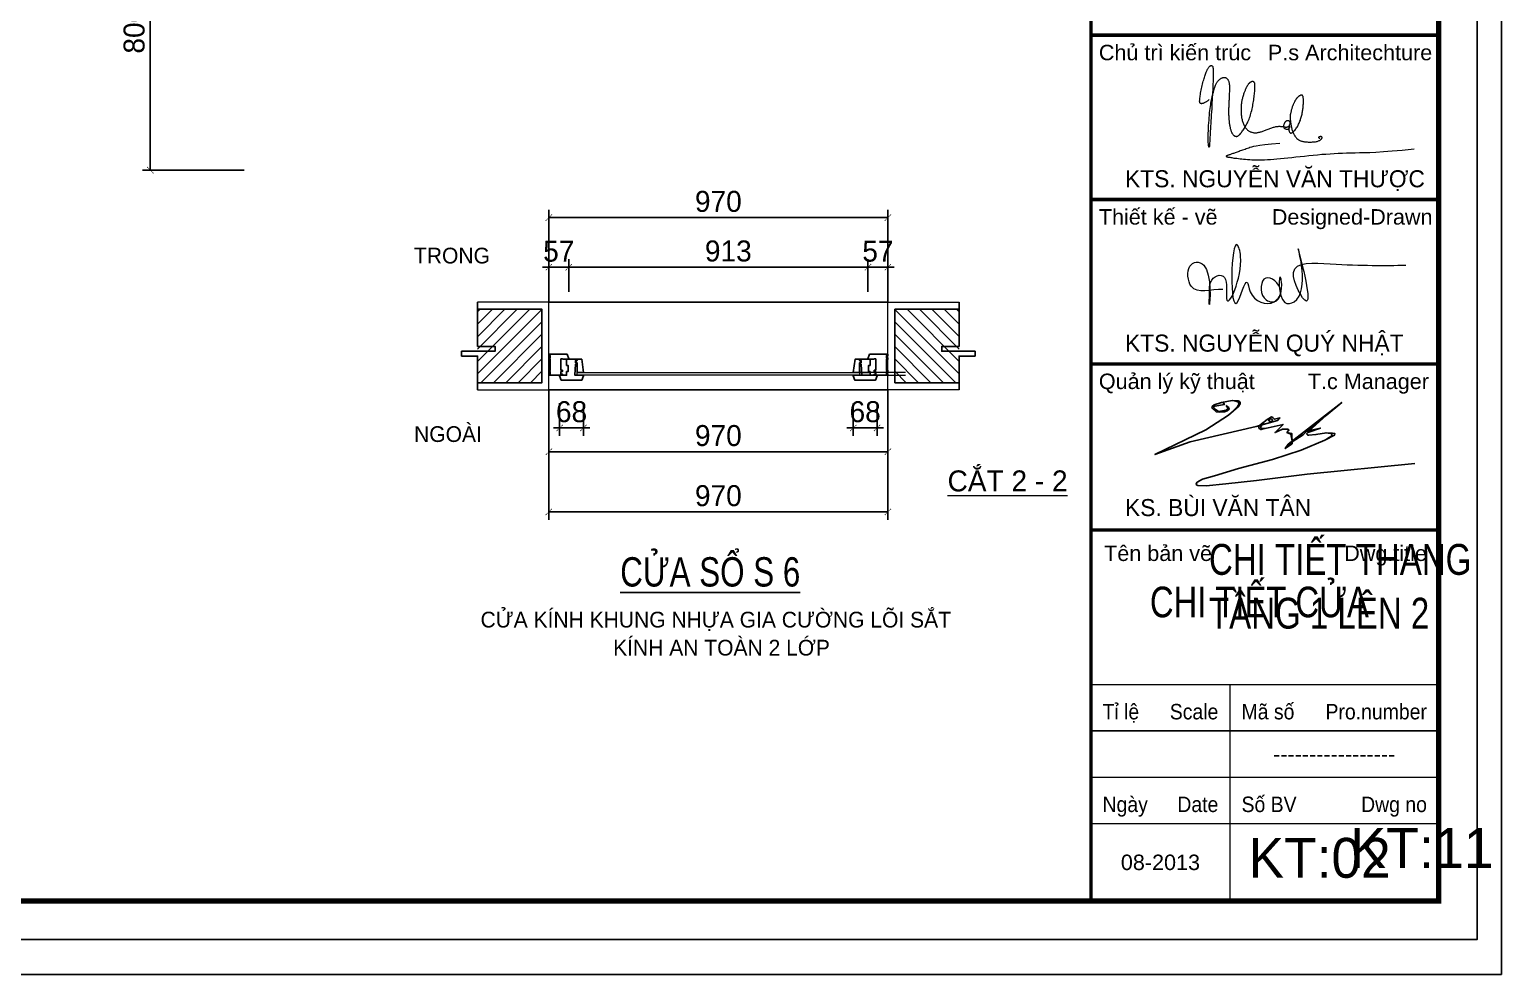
# Model space of a CAD drawing. Header units: millimetres. Extents: x -34806 to 662668, y 63228 to 99452.
# Drawn here: x 616823 to 621035, y 78156 to 80858 of the extents above; entities that cross this region are included whole.
import ezdxf
from ezdxf.enums import TextEntityAlignment as Align

# ---------------------------------------------------------------- set-up
doc = ezdxf.new("R2010")
doc.units = ezdxf.units.MM
doc.header["$LTSCALE"] = 200
doc.header["$MEASUREMENT"] = 0
doc.header["$PDMODE"] = 3
doc.header["$PDSIZE"] = 50
doc.layers.get('0').update_dxf_attribs({"color": 95, "linetype": 'CONTINUOUS'})
doc.layers.get('DEFPOINTS').update_dxf_attribs({"linetype": 'CONTINUOUS'})
for name, color, linetype in [('8', 1, 'CONTINUOUS'), ('COT', 2, 'CONTINUOUS'), ('DIM', 1, 'CONTINUOUS'), ('KHUNGTEN', 7, 'CONTINUOUS'), ('TEXT', 7, 'CONTINUOUS'), ('TEXT2', 6, 'CONTINUOUS'), ('TH', 4, 'CONTINUOUS'), ('TPTA-Concrete', 7, 'CONTINUOUS'), ('TUONG', 2, 'CONTINUOUS')]:
    doc.layers.add(name, color=color, linetype=linetype)
for name, color, linetype, lineweight in [('hacth', 251, 'CONTINUOUS', 13), ('hatch', 251, 'CONTINUOUS', 5), ('Text - khung ten', 253, 'CONTINUOUS', 13)]:
    doc.layers.add(name, color=color, linetype=linetype, lineweight=lineweight)
doc.styles.add('@hai text dim', font='VHAVAN.ttf')
doc.styles.add('Arial iso', font='VNARIAL.ttf')
doc.styles.add('STYLE2', font='VHHELS.ttf')
doc.styles.add('VNCC-COM', font='VHAVAN.ttf', dxfattribs={"width": 0.8})
doc.styles.add('VNCC-SIM', font='VHAVAN.ttf', dxfattribs={"width": 0.85})
doc.dimstyles.new('DIM10', dxfattribs={"dimscale": 15, "dimtxt": 4, "dimasz": 1.2, "dimexe": 1.5, "dimexo": 2, "dimgap": 1, "dimtad": 1, "dimdec": 0, "dimzin": 0, "dimdsep": 46, "dimtxsty": '@hai text dim', "dimblk": 'ARCHTICK', "dimcen": 0.09, "dimclrd": 8, "dimclre": 8, "dimclrt": 7, "dimadec": 0, "dimazin": 0, "dimtfac": 0.25, "dimtdec": 0, "dimtix": 1, "dimtmove": 1, "dimatfit": 0, "dimldrblk": 'NONE', "dimfxl": 1, "dimtolj": 1, "dimtzin": 0, "dimlwd": -1, "dimlwe": -1, "dimarcsym": 0})

# ---------------------------------------------------------------- blocks, each defined once
blk = doc.blocks.new('_ArchTick')
at = {"layer": 'DIM', "color": 150}
blk.add_lwpolyline([(0.5, 0.5, 0.133, 0, 0), (0, 0, 0, 0.133, 0), (-0.5, -0.5, 0.133, 0.133, 0)], format="xyseb", dxfattribs=at)
blk = doc.blocks.new('*D1117')
at = {"color": 8}
for p, q in [((618309, 80079.3), (618309, 80342.6)), ((619279, 80320.1), (618309, 80320.1)), ((619279, 80079.3), (619279, 80342.6))]:
    blk.add_line(p, q, dxfattribs=at)
at = {"layer": 'DEFPOINTS', "color": 0}
for p in [(618309, 80320.1), (618309, 80049.3), (619279, 80049.3)]:
    blk.add_point(p, dxfattribs=at)
at = {"color": 8, "xscale": 18, "yscale": 18, "zscale": 18, "rotation": 180}
blk.add_blockref('_ArchTick', (618309, 80320.1), dxfattribs=at)
at = {"color": 8, "xscale": 18, "yscale": 18, "zscale": 18}
blk.add_blockref('_ArchTick', (619279, 80320.1), dxfattribs=at)
at = {"color": 7, "insert": (618794, 80366.2), "char_height": 60, "attachment_point": 5, "style": '@hai text dim'}
blk.add_mtext('\\A1;970', dxfattribs=at)
blk = doc.blocks.new('_None')
blk = doc.blocks.new('*D1118')
at = {"layer": '8', "color": 8}
for p, q in [((618340, 79789.2), (618340, 79696.2)), ((618408, 79788.5), (618408, 79696.2)), ((618340, 79718.7), (618322, 79718.7)), ((618340, 79718.7), (618408, 79718.7)), ((618408, 79718.7), (618426, 79718.7))]:
    blk.add_line(p, q, dxfattribs=at)
at = {"layer": 'DEFPOINTS', "color": 0}
for p in [(618340, 79819.2), (618408, 79818.5), (618408, 79718.7)]:
    blk.add_point(p, dxfattribs=at)
at = {"layer": '8', "color": 8, "xscale": 18, "yscale": 18, "zscale": 18}
blk.add_blockref('_ArchTick', (618340, 79718.7), dxfattribs=at)
at = {"layer": '8', "color": 8, "xscale": 18, "yscale": 18, "zscale": 18, "rotation": 180}
blk.add_blockref('_ArchTick', (618408, 79718.7), dxfattribs=at)
at = {"layer": '8', "color": 7, "insert": (618374, 79764.8), "char_height": 60, "attachment_point": 5, "style": '@hai text dim'}
blk.add_mtext('\\A1;68', dxfattribs=at)
blk = doc.blocks.new('*D1119')
at = {"color": 8}
for p, q in [((619180, 79788.5), (619180, 79696.2)), ((619248, 79787.8), (619248, 79696.2)), ((619180, 79718.7), (619162, 79718.7)), ((619180, 79718.7), (619248, 79718.7)), ((619248, 79718.7), (619266, 79718.7))]:
    blk.add_line(p, q, dxfattribs=at)
at = {"layer": 'DEFPOINTS', "color": 0}
for p in [(619180, 79818.5), (619248, 79817.8), (619248, 79718.7)]:
    blk.add_point(p, dxfattribs=at)
at = {"color": 8, "xscale": 18, "yscale": 18, "zscale": 18}
blk.add_blockref('_ArchTick', (619180, 79718.7), dxfattribs=at)
at = {"color": 8, "xscale": 18, "yscale": 18, "zscale": 18, "rotation": 180}
blk.add_blockref('_ArchTick', (619248, 79718.7), dxfattribs=at)
at = {"color": 7, "insert": (619214, 79764.8), "char_height": 60, "attachment_point": 5, "style": '@hai text dim'}
blk.add_mtext('\\A1;68', dxfattribs=at)
blk = doc.blocks.new('*D1120')
at = {"color": 8}
for p, q in [((618309, 80108), (618309, 80200.9)), ((618366, 80108), (618366, 80200.9)), ((618309, 80178.4), (618291, 80178.4)), ((618309, 80178.4), (618366, 80178.4)), ((618366, 80178.4), (618384, 80178.4))]:
    blk.add_line(p, q, dxfattribs=at)
at = {"layer": 'DEFPOINTS', "color": 0}
for p in [(618366, 80178.4), (618309, 80078), (618366, 80078)]:
    blk.add_point(p, dxfattribs=at)
at = {"color": 8, "xscale": 18, "yscale": 18, "zscale": 18}
blk.add_blockref('_ArchTick', (618309, 80178.4), dxfattribs=at)
at = {"color": 8, "xscale": 18, "yscale": 18, "zscale": 18, "rotation": 180}
blk.add_blockref('_ArchTick', (618366, 80178.4), dxfattribs=at)
at = {"color": 7, "insert": (618337.5, 80223.9), "char_height": 60, "attachment_point": 5, "style": '@hai text dim'}
blk.add_mtext('\\A1;57', dxfattribs=at)
blk = doc.blocks.new('*D1121')
at = {"color": 8}
for p, q in [((619222, 80108), (619222, 80200.9)), ((619279, 80108), (619279, 80200.9)), ((619222, 80178.4), (619204, 80178.4)), ((619222, 80178.4), (619279, 80178.4)), ((619279, 80178.4), (619297, 80178.4))]:
    blk.add_line(p, q, dxfattribs=at)
at = {"layer": 'DEFPOINTS', "color": 0}
for p in [(619279, 80178.4), (619222, 80078), (619279, 80078)]:
    blk.add_point(p, dxfattribs=at)
at = {"color": 8, "xscale": 18, "yscale": 18, "zscale": 18}
blk.add_blockref('_ArchTick', (619222, 80178.4), dxfattribs=at)
at = {"color": 8, "xscale": 18, "yscale": 18, "zscale": 18, "rotation": 180}
blk.add_blockref('_ArchTick', (619279, 80178.4), dxfattribs=at)
at = {"color": 7, "insert": (619250.5, 80223.9), "char_height": 60, "attachment_point": 5, "style": '@hai text dim'}
blk.add_mtext('\\A1;57', dxfattribs=at)
blk = doc.blocks.new('*D1122')
at = {"layer": '8', "color": 8}
for p, q in [((617437, 81256.4), (617146.3, 81256.4)), ((617168.8, 80456), (617168.8, 81256.4)), ((617437, 80456), (617146.3, 80456))]:
    blk.add_line(p, q, dxfattribs=at)
at = {"layer": 'DEFPOINTS', "color": 0}
for p in [(617168.8, 81256.4), (617467, 81256.4), (617467, 80456)]:
    blk.add_point(p, dxfattribs=at)
at = {"layer": '8', "color": 8, "xscale": 18, "yscale": 18, "zscale": 18}
for p, rotation in [((617168.8, 81256.4), 90), ((617168.8, 80456), 270)]:
    blk.add_blockref('_ArchTick', p, dxfattribs=dict(at, rotation=rotation))
at = {"layer": '8', "color": 7, "insert": (617122.8, 80856.2), "char_height": 60, "attachment_point": 5, "rotation": 90, "style": '@hai text dim'}
blk.add_mtext('\\A1;800', dxfattribs=at)
blk = doc.blocks.new('*D1130')
at = {"color": 8}
for p, q in [((618366, 80108), (618366, 80200.9)), ((619279, 80108), (619279, 80200.9)), ((618366, 80178.4), (619279, 80178.4))]:
    blk.add_line(p, q, dxfattribs=at)
at = {"layer": 'DEFPOINTS', "color": 0}
for p in [(619279, 80178.4), (618366, 80078), (619279, 80078)]:
    blk.add_point(p, dxfattribs=at)
at = {"color": 8, "xscale": 18, "yscale": 18, "zscale": 18, "rotation": 180}
blk.add_blockref('_ArchTick', (618366, 80178.4), dxfattribs=at)
at = {"color": 8, "xscale": 18, "yscale": 18, "zscale": 18}
blk.add_blockref('_ArchTick', (619279, 80178.4), dxfattribs=at)
at = {"color": 7, "insert": (618822.5, 80224.4), "char_height": 60, "attachment_point": 5, "style": '@hai text dim'}
blk.add_mtext('\\A1;913', dxfattribs=at)
blk = doc.blocks.new('*D1131')
at = {"color": 8}
for p, q in [((618309, 79826.7), (618309, 79456.1)), ((619279, 79826.7), (619279, 79456.1)), ((619279, 79478.6), (618309, 79478.6))]:
    blk.add_line(p, q, dxfattribs=at)
at = {"layer": 'DEFPOINTS', "color": 0}
for p in [(618309, 79856.7), (619279, 79856.7), (618309, 79478.6)]:
    blk.add_point(p, dxfattribs=at)
at = {"color": 8, "xscale": 18, "yscale": 18, "zscale": 18, "rotation": 180}
blk.add_blockref('_ArchTick', (618309, 79478.6), dxfattribs=at)
at = {"color": 8, "xscale": 18, "yscale": 18, "zscale": 18}
blk.add_blockref('_ArchTick', (619279, 79478.6), dxfattribs=at)
at = {"color": 7, "insert": (618794, 79524.6), "char_height": 60, "attachment_point": 5, "style": '@hai text dim'}
blk.add_mtext('\\A1;970', dxfattribs=at)
blk = doc.blocks.new('*D1132')
at = {"color": 8}
for p, q in [((618309, 79796.7), (618309, 79628)), ((619279, 79798), (619279, 79628)), ((618309, 79650.5), (619279, 79650.5))]:
    blk.add_line(p, q, dxfattribs=at)
at = {"layer": 'DEFPOINTS', "color": 0}
for p in [(618309, 79826.7), (619279, 79828), (619279, 79650.5)]:
    blk.add_point(p, dxfattribs=at)
at = {"color": 8, "xscale": 18, "yscale": 18, "zscale": 18, "rotation": 180}
blk.add_blockref('_ArchTick', (618309, 79650.5), dxfattribs=at)
at = {"color": 8, "xscale": 18, "yscale": 18, "zscale": 18}
blk.add_blockref('_ArchTick', (619279, 79650.5), dxfattribs=at)
at = {"color": 7, "insert": (618794, 79696.5), "char_height": 60, "attachment_point": 5, "style": '@hai text dim'}
blk.add_mtext('\\A1;970', dxfattribs=at)
blk = doc.blocks.new('eyey')
at = {"layer": 'TEXT'}
blk.add_lwpolyline([(857598, -329566), (858221, -330064), (858651, -330415), (858732, -330999), (857985, -331594), (857001, -332040), (855251, -332170), (853778, -331988), (852444, -330783, -0.4387421), (852435, -329839), (853068, -329329), (855860, -328456), (859862, -327752), (862169, -327861, -0.5275311), (862824, -328922), (862263, -329997), (858501, -333190), (849998, -338818), (830763, -348112), (844015, -343247), (868918, -337466), (876988, -335232), (877866, -334275), (875791, -334754), (875192, -334116), (874674, -333917), (873078, -334913), (870285, -337066, 0.8764844), (871163, -338581), (879063, -336707), (876030, -339776), (878863, -338581), (880914, -338538, -0.6789702), (881138, -339070), (880465, -339743), (882366, -340167), (882523, -344014), (879841, -345842), (880914, -344171), (901170, -328430), (888030, -339316), (893139, -338110), (888339, -339821, 1.0448231), (888704, -340719), (891399, -340550), (895469, -339849), (897603, -339989), (898585, -340158), (898361, -340831), (894793, -342630), (885863, -346421), (875047, -349907), (862289, -353363), (853242, -356064), (848723, -357411), (846645, -358532, 0.7905999), (846954, -359682), (850074, -359907), (857433, -359122), (868980, -357832), (888178, -355522), (928630, -351509)], format="xyb", dxfattribs=at)
at = {"layer": 'TEXT2'}
blk.add_lwpolyline([(874449, -334606), (875013, -334916), (874942, -335493), (873969, -335662), (873645, -335352), (873984, -334803), (874449, -334606)], dxfattribs=at)
at = {"layer": 'TH'}
for points in [[(857598, -329566), (858324, -330711), (857636, -331414), (854668, -331804), (853122, -330758, -0.6401793), (853278, -329806), (856949, -329244), (856369, -328366)], [(872753, -338203), (871152, -338252, -0.6729427), (870752, -337349, 0.084292), (871681, -335989, -4.5625712)], [(895092, -339914), (897074, -340190, -0.6042128), (897360, -340984), (895356, -342346)]]:
    blk.add_lwpolyline(points, format="xyb", dxfattribs=at)
for points in [[(882530, -343232), (886628, -340681), (888030, -339316), (901170, -328430), (895230, -333351), (888856, -339121)], [(880465, -339743), (882016, -340407), (882480, -342954)], [(882369, -343261), (882330, -343965), (880467, -345241), (881028, -344278), (882369, -343261)]]:
    blk.add_lwpolyline(points, dxfattribs=at)
at = {"layer": 'TUONG'}
blk.add_lwpolyline([(860168, -327766), (861604, -328110, -0.3773591), (862396, -329233), (861839, -329994), (859245, -332558)], format="xyb", dxfattribs=at)
blk = doc.blocks.new('khung')
at = {"color": 7}
for points in [[(28810, 8438), (28804, 8432), (28798, 8426), (28792, 8422), (28785, 8417), (28779, 8414), (28773, 8411), (28767, 8408), (28762, 8406), (28757, 8403), (28753, 8402), (28750, 8400), (28746, 8399), (28744, 8398), (28741, 8397), (28738, 8397), (28736, 8396), (28734, 8396), (28732, 8396), (28730, 8397), (28728, 8397), (28726, 8398), (28724, 8399), (28722, 8400), (28721, 8401), (28719, 8403), (28718, 8405), (28717, 8407), (28716, 8410), (28716, 8414), (28715, 8419), (28715, 8425), (28716, 8433), (28716, 8442), (28717, 8452), (28719, 8464), (28720, 8476), (28722, 8490), (28725, 8504), (28727, 8519), (28730, 8534), (28734, 8549), (28737, 8564), (28741, 8579), (28744, 8594), (28748, 8608), (28752, 8623), (28756, 8636), (28760, 8649), (28764, 8661), (28767, 8673), (28771, 8683), (28774, 8693), (28777, 8703), (28781, 8712), (28784, 8720), (28787, 8728), (28791, 8735), (28794, 8742), (28797, 8748), (28801, 8753), (28804, 8758), (28807, 8763), (28811, 8767), (28814, 8770), (28817, 8773), (28820, 8775), (28823, 8777), (28825, 8779), (28828, 8779), (28830, 8780), (28833, 8780), (28835, 8780), (28837, 8779), (28839, 8778), (28840, 8777), (28842, 8776), (28843, 8774), (28844, 8772), (28846, 8770), (28847, 8767), (28848, 8765), (28849, 8761), (28849, 8758), (28850, 8753), (28851, 8748), (28851, 8742), (28851, 8735), (28852, 8727), (28852, 8717), (28852, 8706), (28852, 8694), (28851, 8681), (28851, 8666), (28851, 8651), (28850, 8634), (28850, 8616), (28849, 8597), (28848, 8577), (28847, 8557), (28846, 8534), (28845, 8511), (28844, 8487), (28842, 8461), (28841, 8434), (28839, 8405), (28837, 8376), (28836, 8346), (28834, 8315), (28832, 8285), (28830, 8254), (28828, 8225), (28826, 8197), (28824, 8170), (28823, 8145), (28821, 8121), (28820, 8099), (28819, 8079), (28818, 8061), (28817, 8044), (28816, 8029), (28816, 8016), (28815, 8005), (28815, 7996), (28815, 7988), (28814, 7981), (28814, 7975), (28813, 7970), (28813, 7966), (28812, 7963), (28811, 7961), (28810, 7960), (28809, 7959), (28808, 7961), (28807, 7963), (28806, 7968), (28805, 7974), (28804, 7983), (28803, 7994), (28802, 8006), (28802, 8021), (28802, 8038), (28802, 8056), (28802, 8077), (28802, 8100), (28803, 8124), (28804, 8149), (28805, 8176), (28807, 8203), (28809, 8230), (28811, 8256), (28813, 8282), (28815, 8306), (28818, 8328), (28820, 8348), (28823, 8367), (28826, 8385), (28828, 8402), (28831, 8418), (28835, 8434), (28838, 8450), (28842, 8466), (28845, 8481), (28849, 8497), (28853, 8512), (28857, 8526), (28860, 8539), (28864, 8552), (28868, 8563), (28871, 8573), (28874, 8582), (28878, 8590), (28881, 8597), (28884, 8603), (28887, 8608), (28890, 8613), (28894, 8618), (28897, 8622), (28900, 8627), (28904, 8631), (28908, 8634), (28911, 8638), (28915, 8641), (28919, 8644), (28923, 8647), (28927, 8650), (28931, 8652), (28936, 8654), (28940, 8656), (28944, 8658), (28948, 8659), (28953, 8660), (28957, 8661), (28961, 8661), (28964, 8661), (28968, 8661), (28972, 8660), (28975, 8659), (28979, 8657), (28982, 8655), (28985, 8653), (28989, 8650), (28992, 8647), (28995, 8644), (28998, 8640), (29001, 8635), (29003, 8631), (29005, 8626), (29007, 8620), (29009, 8614), (29011, 8607), (29012, 8600), (29013, 8592), (29014, 8584), (29014, 8576), (29014, 8567), (29015, 8557), (29015, 8547), (29014, 8537), (29014, 8526), (29014, 8516), (29013, 8504), (29013, 8493), (29012, 8482), (29012, 8470), (29011, 8458), (29011, 8447), (29010, 8435), (29009, 8424), (29009, 8413), (29008, 8402), (29008, 8391), (29007, 8381), (29007, 8370), (29007, 8361), (29006, 8351), (29006, 8341), (29006, 8332), (29006, 8323), (29006, 8313), (29006, 8304), (29006, 8294), (29006, 8285), (29007, 8275), (29007, 8265), (29008, 8255), (29008, 8246), (29009, 8236), (29010, 8227), (29011, 8218), (29012, 8209), (29013, 8200), (29014, 8192), (29016, 8183), (29017, 8175), (29019, 8168), (29020, 8160), (29022, 8153), (29023, 8147), (29025, 8140), (29027, 8134), (29029, 8128), (29031, 8122), (29033, 8116), (29035, 8111), (29037, 8106), (29040, 8102), (29042, 8097), (29045, 8093), (29048, 8089), (29051, 8085), (29054, 8082), (29057, 8079), (29060, 8077), (29063, 8075), (29066, 8073), (29069, 8071), (29072, 8070), (29075, 8069), (29078, 8069), (29081, 8068), (29084, 8068), (29088, 8068), (29091, 8069), (29095, 8070), (29099, 8071), (29103, 8074), (29107, 8077), (29112, 8081), (29117, 8086), (29123, 8092), (29128, 8099), (29134, 8106), (29140, 8114), (29147, 8123), (29153, 8132), (29159, 8141), (29165, 8151), (29171, 8161), (29177, 8171), (29183, 8182), (29189, 8193), (29195, 8204), (29200, 8216), (29206, 8229), (29211, 8242), (29216, 8255), (29221, 8269), (29225, 8284), (29230, 8298), (29234, 8313), (29238, 8328), (29242, 8344), (29245, 8359), (29248, 8374), (29251, 8390), (29254, 8405), (29256, 8420), (29258, 8435), (29260, 8450), (29262, 8464), (29264, 8478), (29265, 8492), (29267, 8505), (29268, 8518), (29269, 8530), (29270, 8541), (29270, 8551), (29271, 8560), (29271, 8568), (29271, 8575), (29271, 8582), (29271, 8587), (29270, 8592), (29269, 8596), (29269, 8599), (29268, 8602), (29267, 8605), (29265, 8608), (29264, 8610), (29263, 8612), (29261, 8614), (29259, 8615), (29257, 8616), (29255, 8617), (29253, 8618), (29251, 8618), (29248, 8619), (29246, 8618), (29243, 8618), (29241, 8618), (29238, 8617), (29235, 8616), (29232, 8615), (29229, 8614), (29226, 8612), (29223, 8610), (29220, 8608), (29217, 8606), (29215, 8604), (29212, 8601), (29209, 8598), (29206, 8595), (29204, 8592), (29201, 8588), (29199, 8584), (29196, 8580), (29194, 8576), (29191, 8572), (29189, 8568), (29187, 8563), (29184, 8558), (29182, 8553), (29179, 8548), (29177, 8542), (29174, 8536), (29171, 8530), (29169, 8523), (29166, 8516), (29163, 8508), (29160, 8501), (29157, 8492), (29154, 8484), (29151, 8476), (29149, 8467), (29146, 8458), (29144, 8450), (29142, 8441), (29140, 8432), (29138, 8423), (29137, 8414), (29135, 8406), (29134, 8397), (29133, 8388), (29132, 8379), (29132, 8370), (29131, 8360), (29131, 8351), (29131, 8342), (29131, 8333), (29131, 8323), (29131, 8314), (29132, 8304), (29132, 8295), (29133, 8285), (29134, 8275), (29135, 8266), (29137, 8256), (29139, 8247), (29141, 8237), (29143, 8228), (29145, 8219), (29148, 8210), (29151, 8201), (29154, 8193), (29158, 8185), (29162, 8177), (29165, 8170), (29170, 8164), (29174, 8158), (29178, 8152), (29183, 8146), (29188, 8141), (29192, 8137), (29197, 8132), (29202, 8128), (29207, 8125), (29213, 8121), (29218, 8118), (29224, 8115), (29229, 8113), (29235, 8111), (29241, 8109), (29248, 8107), (29254, 8106), (29261, 8105), (29268, 8105), (29275, 8105), (29282, 8105), (29289, 8105), (29296, 8106), (29304, 8107), (29311, 8109), (29319, 8111), (29326, 8113), (29334, 8115), (29342, 8118), (29350, 8121), (29359, 8124), (29367, 8127), (29376, 8131), (29385, 8134), (29394, 8138), (29403, 8141), (29412, 8145), (29421, 8148), (29431, 8152), (29439, 8155), (29448, 8157), (29457, 8160), (29465, 8162), (29474, 8164), (29481, 8166), (29489, 8167), (29496, 8169), (29503, 8169), (29510, 8170), (29516, 8170), (29522, 8170), (29527, 8169), (29533, 8169), (29538, 8168), (29543, 8167), (29547, 8167), (29552, 8166), (29556, 8165), (29561, 8164), (29565, 8164), (29570, 8163), (29574, 8162), (29578, 8162), (29583, 8162), (29587, 8162), (29591, 8162), (29596, 8163), (29600, 8164), (29604, 8166), (29607, 8168), (29611, 8171), (29614, 8175), (29617, 8180), (29619, 8185), (29621, 8190), (29623, 8195), (29624, 8200), (29624, 8205), (29624, 8209), (29623, 8213), (29621, 8216), (29619, 8219), (29616, 8221), (29613, 8223), (29610, 8224), (29607, 8225), (29604, 8225), (29600, 8225), (29597, 8225), (29594, 8225), (29590, 8224), (29587, 8223), (29584, 8221), (29581, 8219), (29579, 8217), (29576, 8215), (29573, 8212), (29571, 8208), (29569, 8205), (29567, 8201), (29565, 8197), (29563, 8193), (29562, 8188), (29560, 8184), (29559, 8179), (29559, 8174), (29559, 8169), (29559, 8164), (29560, 8159), (29561, 8155), (29563, 8152), (29566, 8149), (29570, 8146), (29574, 8144), (29578, 8143), (29583, 8142), (29587, 8141), (29592, 8141), (29596, 8141), (29600, 8141), (29604, 8142), (29607, 8143), (29610, 8144), (29612, 8146), (29615, 8147), (29616, 8150), (29618, 8152), (29619, 8155), (29621, 8158), (29621, 8161), (29622, 8164), (29622, 8167), (29622, 8170), (29622, 8171), (29621, 8173), (29620, 8173), (29619, 8172), (29618, 8171), (29617, 8169), (29615, 8166), (29614, 8163), (29613, 8160), (29612, 8156), (29611, 8152), (29611, 8147), (29611, 8143), (29611, 8138), (29611, 8133), (29612, 8129), (29613, 8124), (29614, 8120), (29615, 8116), (29617, 8112), (29620, 8109), (29622, 8106), (29625, 8104), (29629, 8102), (29633, 8102), (29637, 8103), (29642, 8105), (29648, 8108), (29653, 8112), (29659, 8117), (29665, 8123), (29671, 8129), (29677, 8137), (29683, 8144), (29689, 8153), (29695, 8162), (29700, 8171), (29705, 8180), (29710, 8190), (29714, 8200), (29719, 8210), (29723, 8221), (29727, 8231), (29730, 8241), (29733, 8252), (29736, 8262), (29739, 8273), (29741, 8283), (29744, 8293), (29746, 8304), (29748, 8314), (29749, 8324), (29751, 8334), (29752, 8344), (29754, 8354), (29755, 8364), (29755, 8374), (29756, 8384), (29757, 8394), (29757, 8404), (29757, 8413), (29757, 8422), (29757, 8431), (29757, 8439), (29757, 8447), (29756, 8453), (29755, 8459), (29755, 8464), (29754, 8468), (29752, 8472), (29751, 8475), (29750, 8477), (29748, 8479), (29747, 8481), (29745, 8482), (29743, 8482), (29741, 8483), (29739, 8483), (29737, 8483), (29735, 8483), (29733, 8482), (29730, 8481), (29728, 8480), (29725, 8479), (29722, 8477), (29719, 8476), (29716, 8474), (29713, 8472), (29710, 8470), (29707, 8467), (29704, 8465), (29701, 8462), (29698, 8460), (29695, 8457), (29693, 8454), (29690, 8451), (29687, 8447), (29685, 8444), (29682, 8440), (29680, 8436), (29678, 8432), (29675, 8428), (29673, 8424), (29671, 8419), (29669, 8414), (29666, 8409), (29664, 8405), (29661, 8399), (29659, 8394), (29656, 8389), (29654, 8383), (29651, 8377), (29649, 8371), (29646, 8365), (29644, 8358), (29642, 8352), (29640, 8345), (29638, 8338), (29636, 8331), (29634, 8324), (29633, 8317), (29631, 8311), (29630, 8305), (29628, 8299), (29627, 8293), (29626, 8287), (29625, 8281), (29625, 8275), (29624, 8268), (29624, 8261), (29624, 8253), (29625, 8244), (29626, 8236), (29627, 8226), (29628, 8217), (29629, 8208), (29630, 8198), (29632, 8189), (29633, 8180), (29635, 8172), (29637, 8163), (29638, 8155), (29641, 8146), (29643, 8138), (29645, 8130), (29648, 8122), (29651, 8114), (29655, 8106), (29658, 8098), (29662, 8091), (29666, 8084), (29670, 8077), (29673, 8071), (29677, 8065), (29680, 8060), (29684, 8056), (29687, 8052), (29690, 8048), (29693, 8045), (29697, 8042), (29700, 8039), (29704, 8037), (29708, 8034), (29712, 8032), (29716, 8029), (29721, 8027), (29727, 8025), (29733, 8023), (29739, 8021), (29746, 8019), (29753, 8017), (29761, 8016), (29769, 8014), (29778, 8013), (29788, 8012), (29797, 8012), (29807, 8011), (29817, 8011), (29828, 8011), (29838, 8011), (29849, 8012), (29859, 8013), (29869, 8014), (29879, 8015), (29888, 8017), (29896, 8018), (29904, 8021), (29911, 8023), (29917, 8026), (29922, 8028), (29927, 8031), (29931, 8034), (29934, 8037), (29937, 8040), (29939, 8042), (29941, 8044), (29942, 8047), (29944, 8049), (29944, 8051), (29945, 8052), (29945, 8054), (29945, 8056), (29945, 8057), (29945, 8058), (29945, 8059), (29944, 8060), (29944, 8061), (29943, 8062), (29942, 8063), (29941, 8064), (29940, 8064), (29939, 8065), (29938, 8065), (29936, 8065), (29935, 8066), (29934, 8066), (29932, 8066), (29931, 8066), (29930, 8066), (29929, 8066), (29927, 8066), (29926, 8066), (29925, 8066), (29924, 8065), (29923, 8065), (29922, 8065), (29921, 8065), (29920, 8065), (29919, 8064), (29917, 8064), (29916, 8064), (29915, 8063), (29915, 8063), (29914, 8062), (29913, 8062), (29913, 8061), (29912, 8061), (29912, 8060), (29912, 8060), (29911, 8059), (29911, 8058), (29911, 8058), (29911, 8057), (29911, 8057), (29911, 8056), (29911, 8056), (29912, 8055), (29912, 8054), (29913, 8054), (29914, 8053), (29916, 8052), (29917, 8052), (29919, 8051), (29920, 8051), (29921, 8051), (29922, 8051), (29922, 8052), (29922, 8053)], [(29521, 7997), (29437, 7989), (29371, 7982), (29320, 7976), (29283, 7970), (29255, 7965), (29235, 7960), (29220, 7956), (29208, 7951), (29196, 7947), (29183, 7942), (29171, 7938), (29159, 7934), (29147, 7930), (29135, 7926), (29123, 7922), (29112, 7918), (29102, 7914), (29092, 7910), (29082, 7907), (29073, 7904), (29064, 7901), (29056, 7898), (29047, 7895), (29040, 7892), (29032, 7889), (29025, 7887), (29018, 7884), (29011, 7882), (29006, 7880), (29000, 7878), (28996, 7876), (28992, 7875), (28989, 7874), (28986, 7873), (28984, 7872), (28983, 7871), (28982, 7871), (28981, 7870), (28981, 7870), (28981, 7869), (28980, 7869), (28980, 7868), (28981, 7868), (28981, 7867), (28982, 7867), (28983, 7866), (28985, 7865), (28987, 7864), (28990, 7863), (28994, 7862), (28999, 7861), (29004, 7860), (29011, 7859), (29019, 7858), (29027, 7856), (29037, 7855), (29048, 7853), (29060, 7851), (29074, 7850), (29088, 7848), (29104, 7846), (29121, 7844), (29138, 7842), (29157, 7840), (29176, 7839), (29196, 7837), (29218, 7835), (29240, 7834), (29263, 7833), (29287, 7833), (29313, 7833), (29339, 7833), (29367, 7834), (29396, 7835), (29427, 7837), (29459, 7840), (29492, 7843), (29527, 7846), (29563, 7849), (29601, 7853), (29641, 7857), (29683, 7862), (29725, 7866), (29768, 7871), (29812, 7875), (29855, 7880), (29899, 7884), (29942, 7888), (29984, 7891), (30026, 7894), (30067, 7896), (30108, 7899), (30150, 7900), (30191, 7902), (30234, 7903), (30277, 7904), (30322, 7905), (30370, 7906), (30424, 7908), (30487, 7911), (30561, 7915), (30648, 7922), (30750, 7930), (30871, 7942)]]:
    blk.add_lwpolyline(points, dxfattribs=at)
for points, knots in [([(28809, 6390), (28820, 6471), (28786, 6646), (29012, 6725), (28940, 6191), (29183, 6732), (29031, 7196), (29006, 5991), (29191, 6702), (29218, 6422), (29444, 6340), (29580, 6542), (29338, 6741), (29309, 6441), (29518, 6370), (29551, 6543), (29513, 6743), (29493, 6361), (29852, 6431), (29572, 7417), (29930, 6107), (29517, 6828), (30245, 6766), (30570, 6771), (30788, 6775)], [1829.216934, 1829.216934, 1829.216934, 1829.216934, 2052.740044, 2346.829392, 2630.15887, 3355.55399, 3541.515551, 4433.477739, 4781.213079, 4936.233601, 5341.441378, 5545.383412, 5845.050905, 6152.474723, 6321.670423, 6652.085883, 6721.1327, 7114.479827, 7261.897835, 8082.827124, 8900.610949, 9384.419747, 9967.76735, 11144.313147, 11144.313147, 11144.313147, 11144.313147]), ([(28949, 6531), (28829, 6534), (28610, 6446), (28576, 6806), (28852, 6833), (28816, 6351), (28812, 6382), (28809, 6390)], [0, 0, 0, 0, 520.395728, 824.712378, 1118.802922, 1716.942341, 1766.325621, 1766.325621, 1766.325621, 1766.325621])]:
    blk.add_open_spline(points, degree=3, knots=knots, dxfattribs=at)
at = {"layer": 'DEFPOINTS', "color": 8}
blk.add_lwpolyline([(0, 0), (31503, 0), (31503, 22275), (0, 22275)], close=True, dxfattribs=at)
at = {"layer": 'KHUNGTEN', "color": 4}
for points, const_width in [([(848, 388), (31117, 388), (31117, 21887), (848, 21887)], 54.3), ([(27623, 21887), (31115, 21887), (31115, 388), (27623, 388)], 34.9)]:
    blk.add_lwpolyline(points, close=True, dxfattribs=dict(at, const_width=const_width))
at = {"layer": 'KHUNGTEN', "color": 4, "const_width": 34.9}
for points in [[(27623, 9085), (31115, 9085)], [(27623, 7434), (31115, 7434)], [(27623, 5782), (31115, 5782)], [(27623, 4114), (31115, 4114)]]:
    blk.add_lwpolyline(points, dxfattribs=at)
at = {"layer": 'KHUNGTEN', "color": 8, "const_width": 15.5}
for points in [[(27623, 2561), (31115, 2561)], [(29020, 2561), (29020, 388)], [(27623, 2096), (31115, 2096)], [(27623, 1630), (31115, 1630)], [(27623, 1164), (31115, 1164)]]:
    blk.add_lwpolyline(points, dxfattribs=at)
at = {"layer": 'TEXT2', "xscale": 0.02667135677802435, "yscale": 0.02667135642843732, "zscale": 0.02667135655464699}
blk.add_blockref('eyey', (6108, 14156), dxfattribs=at)
at = {"layer": 'KHUNGTEN', "color": 8, "style": 'Arial iso'}
for s, height, width, p in [('Chñ tr× kiÕn tróc', 155.23, 1, (27702, 8833)), ('P.s Architechture', 155.23, 1, (29401, 8833)), ('ThiÕt kÕ - vÏ', 155.23, 1, (27702, 7182)), ('Designed-Drawn', 155.23, 1, (29440, 7182)), ('Qu¶n lý kü thuËt', 155.23, 1, (27702, 5530)), ('T.c Manager', 155.23, 1, (29802, 5530)), ('Tªn b¶n vÏ', 155.2, 1, (27755, 3803)), ('TØ lÖ', 155.2, 0.9, (27739, 2212)), ('M· sè', 155.2, 0.9, (29136, 2212)), ('Ngµy', 155.2, 0.9, (27739, 1281)), ('Sè BV', 155.2, 0.9, (29136, 1281))]:
    blk.add_text(s, height=height, dxfattribs=dict(at, width=width)).set_placement(p)
for s, width, p in [('Dwg.title', 1, (30999, 3803)), ('Scale', 0.9, (28903, 2212)), ('Pro.number', 0.9, (30999, 2212)), ('Date', 0.9, (28903, 1281)), ('Dwg no', 0.9, (30999, 1281))]:
    blk.add_text(s, height=155.2, dxfattribs=dict(at, width=width)).set_placement(p, align=Align.RIGHT)
at = {"layer": 'KHUNGTEN', "color": 7, "style": 'Arial iso'}
for s, height, p in [('-----------------', 155.23, (30067, 1863)), ('08-2013', 155.2, (28321, 776))]:
    blk.add_text(s, height=height, dxfattribs=at).set_placement(p, align=Align.MIDDLE_CENTER)
at = {"layer": 'TEXT', "style": 'VNCC-SIM'}
for s, p in [('kts. nguyÔn v¨n th\xadîc', (27965, 7557)), ('kts. nguyÔn quý nhËt', (27965, 5906)), ('ks. bïi v¨n t©n', (27965, 4254))]:
    blk.add_text(s, height=171.27, dxfattribs=at).set_placement(p)

msp = doc.modelspace()

# ---------------------------------------------------------------- hatches: boundary and pattern name
at = {"layer": 'hatch', "ltscale": 0.5}
h = msp.add_hatch(dxfattribs=at)
h.set_pattern_fill('ANSI31', color=256, scale=200, angle=90, style=0)
h.set_pattern_definition([(225, (615145.14, 85186.74), (-17.67767, 17.67767), [])])
h.paths.add_polyline_path([(618289, 79848), (618105.2, 79848), (618105.2, 79936.6), (618123.1, 79936.6), (618090.8, 79948.9), (618105.2, 79960.7), (618105.2, 80058), (618289, 80058)])
h = msp.add_hatch(dxfattribs=at)
h.set_pattern_fill('ANSI31', color=256, scale=200, angle=90, style=0)
h.set_pattern_definition([(315, (622442.762, 85186.74), (17.67767, 17.67767), [])])
h.paths.add_polyline_path([(619299, 79848), (619482.7, 79848), (619482.7, 79936.6), (619464.8, 79936.6), (619497.1, 79948.9), (619482.7, 79960.7), (619482.7, 80058), (619299, 80058)])

# ---------------------------------------------------------------- linework, layer by layer
for p, q in [((618309, 80078), (619279, 80078)), ((618309, 79828), (619279, 79828))]:
    msp.add_line(p, q)
msp.add_lwpolyline([(621034.7, 78155.5), (611865.9, 78155.5), (611865.9, 84697.1), (621034.7, 84697.1)], close=True)
at = {"layer": '8'}
for points in [[(618105.2, 80078), (618105.2, 79952), (618155, 79952), (618155, 79937.8), (618059.6, 79937.8), (618059.6, 79924.3), (618105.2, 79924.3), (618105.2, 79828)], [(619482.7, 80078), (619482.7, 79952), (619432.9, 79952), (619432.9, 79937.8), (619528.3, 79937.8), (619528.3, 79924.3), (619482.7, 79924.3), (619482.7, 79828)]]:
    msp.add_lwpolyline(points, dxfattribs=at)
at = {"layer": 'COT'}
for points in [[(618105.2, 79848), (618289, 79848), (618289, 80058), (618105.2, 80058)], [(619482.7, 79848), (619299, 79848), (619299, 80058), (619482.7, 80058)]]:
    msp.add_lwpolyline(points, dxfattribs=at)
at = {"layer": 'hatch'}
for points in [[(618105.2, 79828), (618309, 79828), (618309, 80078), (618105.2, 80078)], [(619482.7, 79828), (619279, 79828), (619279, 80078), (619482.7, 80078)], [(619229, 79869.3), (618390, 79869.3), (618390, 79877.3), (619229, 79877.3)], [(619329, 79877.3), (619198, 79877.3), (619198, 79869.3), (619329, 79869.3)]]:
    msp.add_lwpolyline(points, dxfattribs=at)
at = {"layer": 'TPTA-Concrete'}
for points in [[(618348, 79869.3), (618309, 79869.3), (618309, 79872.9), (618313.2, 79872.9), (618313.2, 79880), (618309, 79880), (618309, 79883.9), (618313.2, 79883.9), (618313.2, 79914.7), (618309, 79914.7), (618309, 79918.6), (618313.2, 79918.6), (618313.2, 79925.7), (618309, 79925.7), (618309, 79929.3), (618361.4, 79929.3), (618366, 79916.6), (618366, 79915.3), (618349.4, 79915.3, 0.420946), (618343.7, 79915.9), (618343.7, 79883.9), (618348, 79883.9), (618348, 79880), (618343.7, 79880), (618343.7, 79872.9), (618348, 79872.9), (618348, 79869.3)], [(619240, 79869.3), (619279, 79869.3), (619279, 79872.9), (619274.7, 79872.9), (619274.7, 79880), (619279, 79880), (619279, 79883.9), (619274.7, 79883.9), (619274.7, 79914.7), (619279, 79914.7), (619279, 79918.6), (619274.7, 79918.6), (619274.7, 79925.7), (619279, 79925.7), (619279, 79929.3), (619226.5, 79929.3), (619222, 79916.6), (619222, 79915.3), (619238.5, 79915.3, -0.420946), (619244.2, 79915.9), (619244.2, 79883.9), (619240, 79883.9), (619240, 79880), (619244.2, 79880), (619244.2, 79872.9), (619240, 79872.9), (619240, 79869.3)]]:
    msp.add_lwpolyline(points, format="xyb", dxfattribs=at)
for points in [[(618408, 79869.3), (618408, 79868), (618403.4, 79855.3), (618344.5, 79855.3), (618340, 79868), (618340, 79869.3), (618360, 79869.3), (618360, 79880), (618364.2, 79880), (618364.2, 79897.6), (618360, 79897.6), (618360, 79915.3), (618390, 79915.3), (618390, 79911.7), (618385.7, 79911.7), (618385.7, 79904.6), (618390, 79904.6), (618390, 79900.7), (618385.7, 79900.7), (618383.8, 79869.3), (618408, 79869.3)], [(618390, 79877.3), (618408, 79877.3), (618403, 79915.3), (618390, 79915.3), (618390, 79911.3), (618387.4, 79911.3), (618387.4, 79905.3), (618390, 79905.3), (618390, 79877.3)], [(619198, 79877.3), (619180, 79877.3), (619185, 79915.3), (619198, 79915.3), (619198, 79911.3), (619200.5, 79911.3), (619200.5, 79905.3), (619198, 79905.3), (619198, 79877.3)], [(619180, 79869.3), (619180, 79868), (619184.5, 79855.3), (619243.4, 79855.3), (619248, 79868), (619248, 79869.3), (619228, 79869.3), (619228, 79880), (619223.7, 79880), (619223.7, 79897.6), (619228, 79897.6), (619228, 79915.3), (619198, 79915.3), (619198, 79911.7), (619202.2, 79911.7), (619202.2, 79904.6), (619198, 79904.6), (619198, 79900.7), (619202.2, 79900.7), (619204.1, 79869.3), (619180, 79869.3)]]:
    msp.add_lwpolyline(points, dxfattribs=at)

# ---------------------------------------------------------------- block references
at = {"layer": 'hacth', "xscale": 0.2846925092453603, "yscale": 0.2846925238118274, "zscale": 0.2846925253884692}
msp.add_blockref('khung', (611996, 78255.5), dxfattribs=at)

# ---------------------------------------------------------------- texts
at = {"layer": 'TEXT'}
for s, height, style, p in [('Trong', 45, 'VNCC-SIM', (617923.2, 80189.1)), ('ngoµi', 45, 'VNCC-SIM', (617923.5, 79678.6)), ('cöa kÝnh khung nhùa gia c\xadêng lâi s¾t', 45, 'VNCC-SIM', (618113.6, 79148)), ('kÝnh an toµn 2 líp', 45, 'VNCC-SIM', (618493, 79067.8)), ('kt:02', 114.02, 'STYLE2', (620310.8, 78432.3)), ('kt:11', 115, 'STYLE2', (620602, 78459.9))]:
    msp.add_text(s, height=height, dxfattribs=dict(at, style=style)).set_placement(p)
at = {"layer": 'TEXT', "style": 'VNCC-COM', "width": 0.8}
for s, height, p in [('chi tiÕt thang', 88.306, (620197.7, 79298.6)), ('%%Ucöa Sæ S 6', 83.807, (618513.3, 79265.2)), ('chi tiÕt cöa', 87.557, (620028.7, 79177.2)), ('tÇng 1 lªn 2', 88.306, (620197.7, 79144.8))]:
    msp.add_text(s, height=height, dxfattribs=at).set_placement(p)
at = {"layer": 'Text - khung ten', "style": '@hai text dim'}
msp.add_text('%%UC¾t 2 - 2', height=60, dxfattribs=at).set_placement((619449.8, 79537.2))

# ---------------------------------------------------------------- dimensions: what is measured, and where the dimension line sits
for base, p1, p2, picture, middle in [((618309, 80320.1), (619279, 80049.3), (618309, 80049.3), '*D1117', (618794, 80366.2)), ((618366, 80178.4), (618309, 80078), (618366, 80078), '*D1120', (618337.5, 80223.9)), ((619279, 80178.4), (618366, 80078), (619279, 80078), '*D1130', (618822.5, 80224.4)), ((619279, 80178.4), (619222, 80078), (619279, 80078), '*D1121', (619250.5, 80223.9)), ((618309, 79478.6), (619279, 79856.7), (618309, 79856.7), '*D1131', (618794, 79524.6)), ((619279, 79650.5), (618309, 79826.7), (619279, 79828), '*D1132', (618794, 79696.5)), ((619248, 79718.7), (619180, 79818.5), (619248, 79817.8), '*D1119', (619214, 79764.8))]:
    dim = msp.add_linear_dim(base=base, p1=p1, p2=p2, dimstyle='DIM10')
    dim.commit()
    dim.dimension.update_dxf_attribs({"geometry": picture, "text_midpoint": middle})
at = {"layer": '8'}
dim = msp.add_linear_dim(base=(617168.8, 81256.4), p1=(617467, 80456), p2=(617467, 81256.4), angle=90, dimstyle='DIM10', dxfattribs=at)
dim.commit()
dim.dimension.update_dxf_attribs({"geometry": '*D1122', "text_midpoint": (617122.8, 80856.2)})
dim = msp.add_linear_dim(base=(618408, 79718.7), p1=(618340, 79819.2), p2=(618408, 79818.5), dimstyle='DIM10', dxfattribs=at)
dim.commit()
dim.dimension.update_dxf_attribs({"geometry": '*D1118', "text_midpoint": (618374, 79764.8)})

doc.saveas('drawing.dxf')
